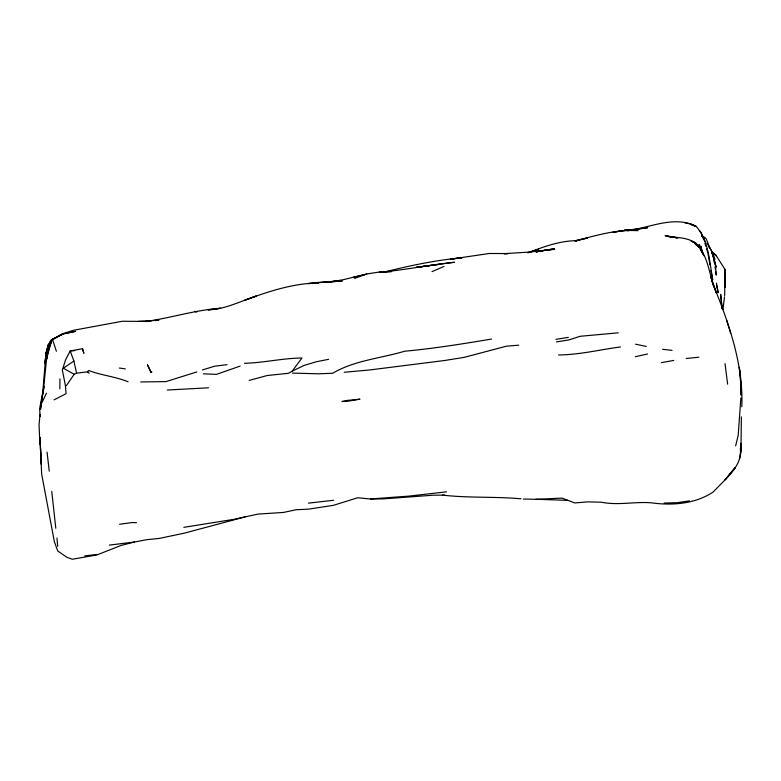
<?xml version="1.0" encoding="UTF-8"?>
<svg xmlns="http://www.w3.org/2000/svg" width="781" height="781" viewBox="0 0 781 781"><rect width="100%" height="100%" fill="white"/><g stroke="black" fill="none" stroke-linecap="round" stroke-linejoin="round"><path stroke-width="1.17" d="M740.857 397.988L738.191 435.398L735.653 445.844M39.958 437.477L41.647 473.989L54.338 541.575L57.706 550.947L66.902 557.292L72.291 559.255L97.01 554.92L121.123 545.421L134.42 542.024L146.76 539.691L159.373 538.402L184.023 533.238L245.185 516.876M740.261 448.567C742.321 461.522 732.441 472.173 724.241 480.725L712.975 492.147C694.807 504.057 672.158 505.717 651.139 502.798C634.504 501.48 617.82 505.619 601.282 502.193L587.478 501.89L574.796 502.954L562.027 498.102L536.401 499.323L523.329 499.02M59.815 388.831L59.932 378.824M741.813 406.755C743.473 364.18 728.771 322.924 712.965 284.069L716.567 293.392L710.71 276.464L713.16 284.899M739.568 459.062L739.607 456.768M40.114 438.317L39.899 444.35L39.05 424.542L40.056 414.369L40.182 416.449L39.597 408.766L43.668 387.708L47.338 351.06L49.564 342.644L48.51 348.453M724.651 295.56L725.032 269.494L715.591 254.645L712.331 252.204M741.374 416.82L740.993 446.849L740.163 456.983L741.364 448.753L740.808 443.305M47.045 358.303L47.338 351.06L51.702 340.282L46.401 359.24L48.793 348.814L51.702 340.282M724.534 296.868L722.913 309.608M42.32 397.939L45.942 353.285L48.178 344.87L47.563 348.355M45.669 356.458L44.868 363.468L45.698 358.821M41.159 404.187L40.544 409.264L42.242 395.977L41.159 404.187L46.45 393.243M42.887 394.464L43.267 392.15M43.648 389.826L44.214 386.351M47.26 355.433L46.216 361.242L47.338 351.06L52.366 339.325L63.222 333.829L75.552 331.339L62.304 334.141L51.341 339.979L52.366 339.325M49.379 344.314L49.886 341.775M47.231 350.894L45.796 355.287L48.178 344.87M45.796 355.287L48.032 347.877M49.564 342.644L45.942 353.285L51.077 340.379L62.002 334.004L73.287 330.324L122.363 321.255L147.629 321.44L145.325 321.499M128.104 381.792C115.363 376.549 101.53 375.436 88.712 370.497L87.511 371.834L76.577 373.172L74.185 374.265L66.365 385.668L65.409 385.609L62.353 370.067L65.594 359.807L70.192 350.962L82.532 348.716L83.811 353.11L82.532 348.716M50.277 341.482L51.077 340.379L63.222 333.829L51.341 339.979M249.178 380.425L267.18 375.524L288.335 373.308L292.162 371.2L301.974 358.01C282.615 358.186 263.744 362.814 244.424 363.292M74.761 350.62L70.212 350.942L73.892 361.047L63.339 368.222L74.185 374.265M54.084 399.862L66.092 393.683L65.409 385.609M292.162 371.2L304.092 365.42L316.285 361.769L328.616 359.309M432.01 271.651L444.008 266.458M240.138 366.094L216.493 374.372L203.353 373.806M354.603 278.407L366.699 273.985L379.088 272.061L391.652 271.544L379.371 272.266C404.529 270.158 429.325 264.857 454.474 262.27L416.39 267.287L441.265 264.163M366.699 273.985L340.965 280.252L326.302 282.322M196.763 371.951L165.943 381.616L140.736 381.958M527.8 252.819C543.664 246.747 559.772 240.782 577.022 240.646L574.845 240.831L587.332 238.049L576.075 240.724C596.274 235.413 616.863 229.155 637.979 230.571L624.156 230.463L612.87 232.318L625.327 230.385L624.156 230.463L637.013 229.985L624.107 230.483L647.781 227.671L633.04 229.897M528.835 252.517L538.568 249.354L528.2 252.595M202.416 369.94L214.599 366.221L227.037 364.639M353.237 277.314L365.42 274.473M635.334 356.712L647.556 353.978M536.157 251.882L540.608 250.965L536.147 251.882L539.554 251.218M383.383 272.286C409.224 265.755 435.427 260.161 462.04 257.808L450.432 259.204L489.375 253.483L507.699 253.571M627.416 230.864L629.662 230.424M631.897 229.975C652.574 226.373 676.141 215.722 696.183 226.412C708.982 240.851 709.373 261.713 712.721 279.842L710.993 270.558M326.38 282.4L342.273 280.896L328.537 281.882L341.082 280.291M661.39 362.648L673.749 360.412M541.887 250.779L540.667 250.994L554.266 248.778L541.887 250.779L554.695 249.227L529.518 252.058L503.999 253.679L507.533 253.747M555.916 339.364L568.295 337.372M146.301 321.44C171.244 317.838 195.338 310.008 220.554 308.251L208.127 309.872C225.192 309.354 240.323 301.222 256.217 296.126L244.844 300.216C268.469 291.42 293.06 283.337 318.511 282.947L308.134 283.581L329.758 281.756L328.537 281.882M556.414 341.893L568.851 339.94L580.185 336.279L618.249 332.833M183.828 527.341L233.539 519.394L258.013 514.093L283.523 512.434L296.058 509.749L308.612 509.134L333.467 505.317L357.747 497.741L370.516 499.039L383.12 498.883L433.172 495.203L444.643 495.134M689.506 500.865L677.029 502.71L664.143 503.052M416.537 267.434L429.443 265.599M333.624 500.26L308.466 503.14M491.522 339.052C462.616 343.904 433.816 348.541 404.617 351.225C380.679 358.42 354.545 360.305 332.726 373.25L318.648 373.816L292.475 373.084M119.61 524.276L132.253 522.528L136.46 522.704M446.547 491.825L408.805 496.13L370.633 498.942M134.42 542.024L109.32 545.109M620.456 346.959C599.788 349.673 579.492 354.799 558.503 354.955M84.787 555.857L97.361 554.422M147.463 321.391L150.879 321.04M155.448 320.571L158.865 320.22L138.354 321.391M686.196 358.499L698.829 357.21M150.948 372.195L151.924 372.098L150.928 371.971L147.463 364.893L150.928 371.971M344.187 372.264L369.52 369.989L444.77 360.48L464.265 357.347L506.244 346.217L518.74 345.153M167.368 390.031L208.595 387.796M535.873 499.274L567.436 500.328M662.591 349.283L672.06 350.366M520.966 498.795C494.89 496.443 468.415 498.151 442.358 495.086M119.288 368.036L125.321 368.896M677.01 237.775L667.091 236.34C677.996 237.932 691.4 237.063 699.063 246.552C707.322 257.74 709.343 271.788 713.16 284.811M673.095 237.229L677.215 237.893M678.035 237.883L665.061 235.637L671.943 236.994M684.859 222.839L690.648 223.942L696.183 226.412L691.634 225.074M635.607 344.206L646.346 346.422M692.259 241.602L690.892 240.499L692.581 242.1M701.582 235.891L704.003 237.434M712.057 252.917L716.099 255.641L711.725 251.941L714.849 259.38L711.198 250.057L706.922 243.067M87.511 371.834L89.219 373.308M699.346 230.502L700.811 232.084L704.228 239.474L701.592 235.491M704.589 237.121L706.297 238.986L709.929 248.309L708.65 246.405M699.044 247.499L695.695 243.106L697.872 246.035M700.04 248.973L702.88 253.757L700.782 246.132L702.304 252.243M696.037 244.931L693.938 242.003L700.489 248.27L703.73 255.69M703.173 238.635L704.999 241.309M701.045 250.135L702.217 251.902L699.102 244.463L702.88 253.757M52.503 339.384L56.398 351.294M704.911 243.301L705.887 246.445M706.541 248.553L707.84 252.751M730.665 333.253L726.613 320.093M73.892 361.047L76.577 373.172M716.587 285.065L718.169 292.787L716.46 283.113M709.48 262.436L709.909 264.759M708.025 253.825L709.294 261.362M714.498 263.47L713.629 257.623L711.198 250.057L716.167 267.151L713.629 257.623L715.435 265.306L716.245 275.146L715.718 271.642M715.025 266.965L715.376 269.308M725.012 363.614L727.628 384.154M55.793 528.229L51.741 491.317M47.055 452.121L49.252 471.207M722.103 308.446L720.638 294.32L722.152 308.71M56.974 538.05L57.706 546.309M41.12 464.099L39.987 437.438L40.212 441.089M40.514 447.025L40.905 456.133M725.032 269.494L724.963 287.496L725.032 269.494M735.243 467.546L725.198 479.671L735.243 467.546M347.369 400.399L341.98 401.522L347.604 401.288L359.992 399.169L347.369 400.399M330.178 282.039L317.232 282.537L330.178 282.039M195.631 311.57L194.449 311.404L196.929 311.804L195.631 311.57M740.408 375.085L739.324 367.265L740.886 384.984L740.915 394.961L740.408 375.085"/></g></svg>
